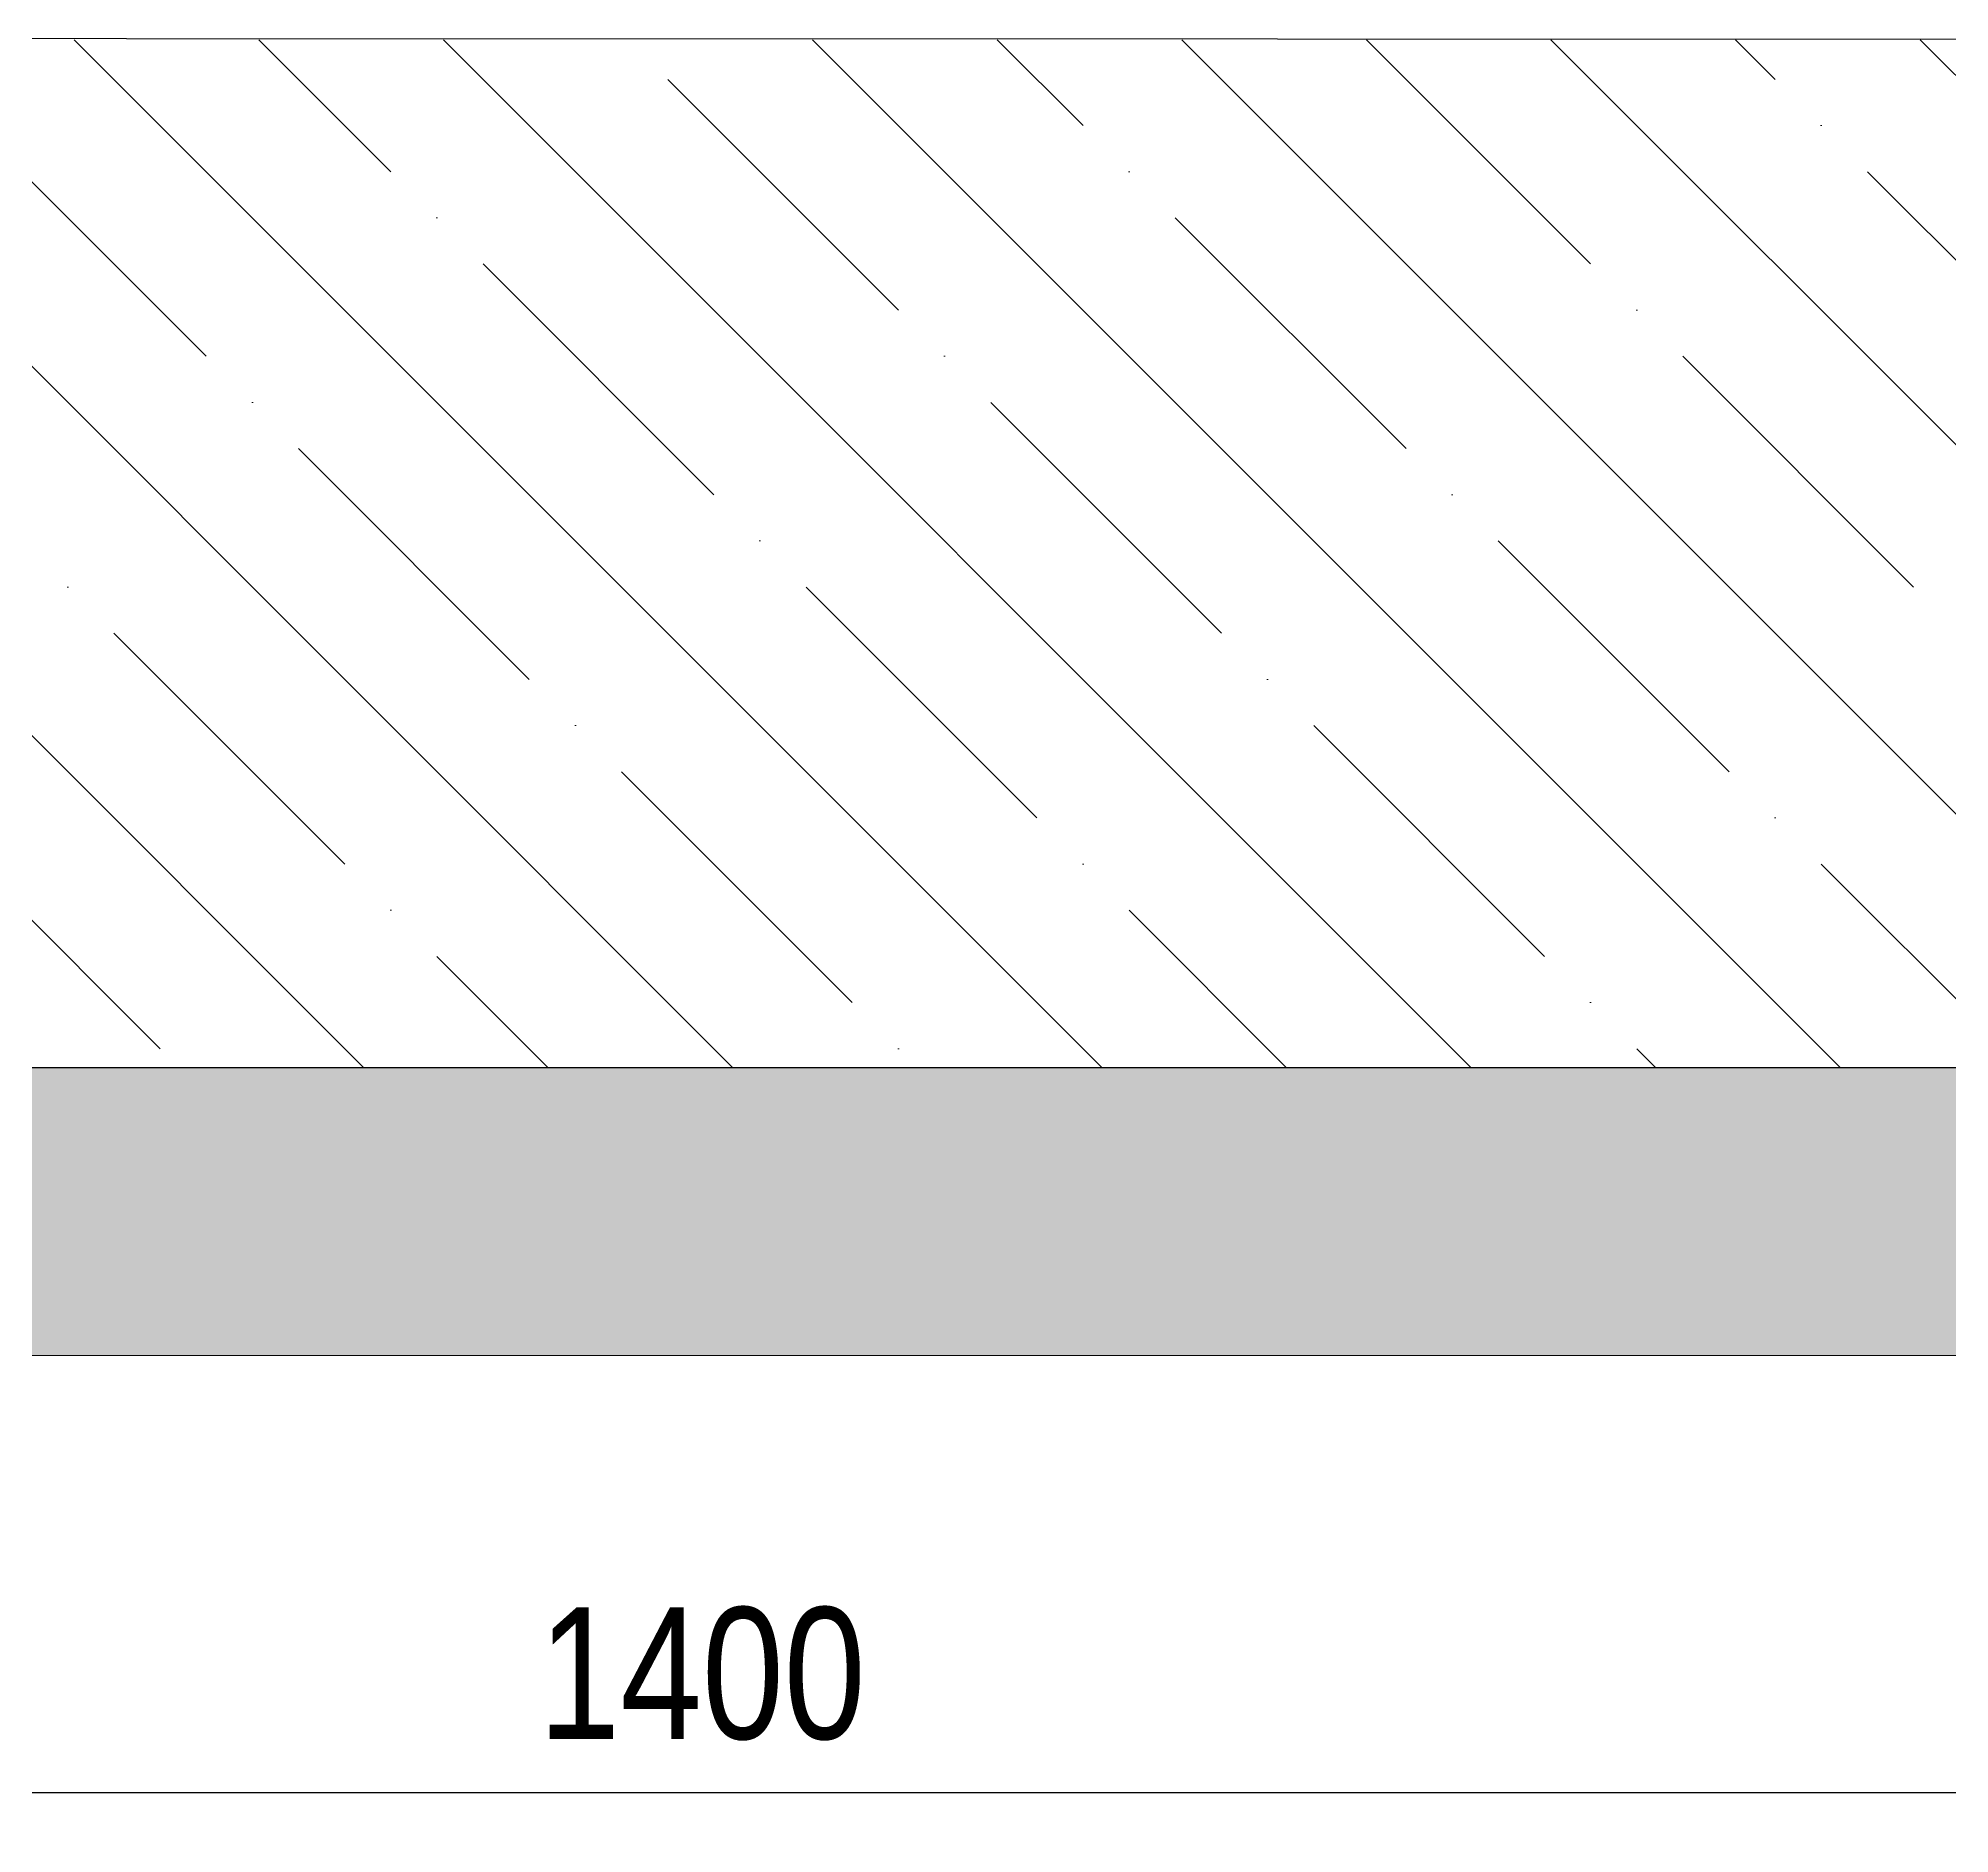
# Model space of a CAD drawing. Header units: millimetres. Extents: x 5064 to 11004, y 3085 to 7285.
# Drawn here: x 6128.9 to 6593.9, y 4883.8 to 5320.4 of the extents above; entities that cross this region are included whole.
import ezdxf

# ---------------------------------------------------------------- set-up
doc = ezdxf.new("R2010")
doc.units = ezdxf.units.MM
doc.header["$LTSCALE"] = 0.3
doc.layers.add('SRAFY', color=251, linetype='Continuous', lineweight=13)
doc.styles.add('SEACAD_Arial', font='arial.ttf', dxfattribs={"width": 0.8})
doc.dimstyles.new('ISO-25', dxfattribs={"dimtxt": 1.6, "dimasz": 2, "dimexe": 0.5, "dimexo": 1.5, "dimtad": 1, "dimdec": 0, "dimtxsty": 'SEACAD_Arial', "dimcen": 2, "dimadec": 0, "dimazin": 0, "dimtfac": 1, "dimtdec": 0, "dimtmove": 0, "dimatfit": 3, "dimfxl": 1, "dimarcsym": 0})

# ---------------------------------------------------------------- blocks, each defined once
blk = doc.blocks.new('*D145')
at = {"color": 0, "lineweight": -2, "transparency": 16777216}
for p, q in [((5590.43, 4970.11), (5590.43, 4883.8)), ((6990.42, 4970.1), (6990.42, 4883.8)), ((5630.43, 4893.8), (6950.42, 4893.8))]:
    blk.add_line(p, q, dxfattribs=at)
at = {"color": 0, "transparency": 16777216}
for points in [[(5630.43, 4900.47), (5630.43, 4887.14), (5590.43, 4893.8)], [(6950.42, 4900.47), (6950.42, 4887.14), (6990.42, 4893.8)]]:
    blk.add_solid(points, dxfattribs=at)
at = {"layer": 'Defpoints', "color": 0, "transparency": 16777216}
for p in [(5590.43, 5000.11), (6990.42, 5000.1), (6990.42, 4893.8)]:
    blk.add_point(p, dxfattribs=at)
at = {"color": 0, "transparency": 16777216, "insert": (6290.43, 4922.64), "char_height": 32, "attachment_point": 5, "style": 'SEACAD_Arial'}
blk.add_mtext('1400', dxfattribs=at)

msp = doc.modelspace()

# ---------------------------------------------------------------- hatches: boundary and pattern name
at = {"layer": 'SRAFY'}
h = msp.add_hatch(dxfattribs=at)
h.set_pattern_fill('ANSI35', color=256, scale=10, angle=90)
h.set_pattern_definition([(135, (153, -190), (-44.9013, -44.9013), []), (135, (153, -145.1), (-44.9013, -44.9013), [79.375, -15.875, 0, -15.875])])
h.paths.add_polyline_path([(6990.41, 5195.11), (6990.39, 5320.1), (5590.39, 5320.1), (5590.39, 5050.45), (5590.4, 5070.11), (6990.42, 5070.22)])
h = msp.add_hatch(dxfattribs=at)
h.set_pattern_fill('AR-SAND', color=256, scale=0.5)
h.set_pattern_definition([(37.5, (153, -190), (-0.800016, 24.47066), [0, -19.304, 0, -21.59, 0, -20.6375]), (7.5, (153, -190), (22.47616, 35.84126), [0, -10.414, 0, -17.399, 0, -6.6675]), (327.5, (137.38, -190), (39.54962, 0.07186), [0, -6.35, 0, -22.86, 0, -29.845]), (317.5, (137.38, -190), (38.17782, 11.14647), [0, -3.175, 0, -14.986, 0, -17.145])])
h.paths.add_polyline_path([(6990.42, 5000.13), (6990.42, 5070.12), (5590.42, 5070.11), (5590.41, 5000.12)])

# ---------------------------------------------------------------- linework, layer by layer
msp.add_lwpolyline([(5590.42, 5070.11), (6990.42, 5070.11), (6990.39, 5320.1), (5590.39, 5320.45)], close=True)
at = {"linetype": 'Continuous'}
msp.add_circle((6295.41, 5070.11), 0.01, dxfattribs=at)
at = {"layer": 'SRAFY'}
msp.add_line((5590.43, 5000.11), (6990.42, 5000.12), dxfattribs=at)

# ---------------------------------------------------------------- dimensions: what is measured, and where the dimension line sits
dim = msp.add_linear_dim(base=(6990.42, 4893.8), p1=(5590.43, 5000.11), p2=(6990.42, 5000.1), dimstyle='ISO-25')
dim.commit()
dim.dimension.update_dxf_attribs({"geometry": '*D145', "text_midpoint": (6290.43, 4922.64)})

doc.saveas('drawing.dxf')
